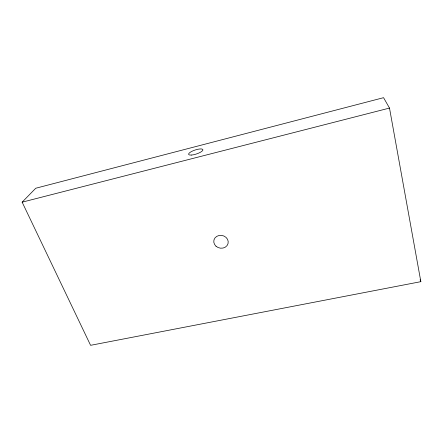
<?xml version="1.0" encoding="UTF-8"?>
<svg xmlns="http://www.w3.org/2000/svg" width="443" height="443" viewBox="0 0 443 443"><rect width="100%" height="100%" fill="white"/><g stroke="black" fill="none" stroke-linecap="round" stroke-linejoin="round"><path stroke-width="0.66" d="M22.15 202.169L35.75 188.242L383.56 97.681L389.497 108.07L420.85 281.67L90.588 345.318L22.15 202.169L389.497 108.07M420.119 279.732L420.85 281.67M191.359 155.072A7.542 2.099 -18.3 0 0 202.872 150.138A7.542 2.099 -18.3 0 0 193.01 150.803A7.542 2.099 -18.3 0 0 191.359 155.072M216.012 246.219A7.271 6.401 12.1 0 0 228.034 243.611A7.271 6.401 12.1 0 0 218.942 235.515A7.271 6.401 12.1 0 0 216.012 246.219"/></g></svg>
